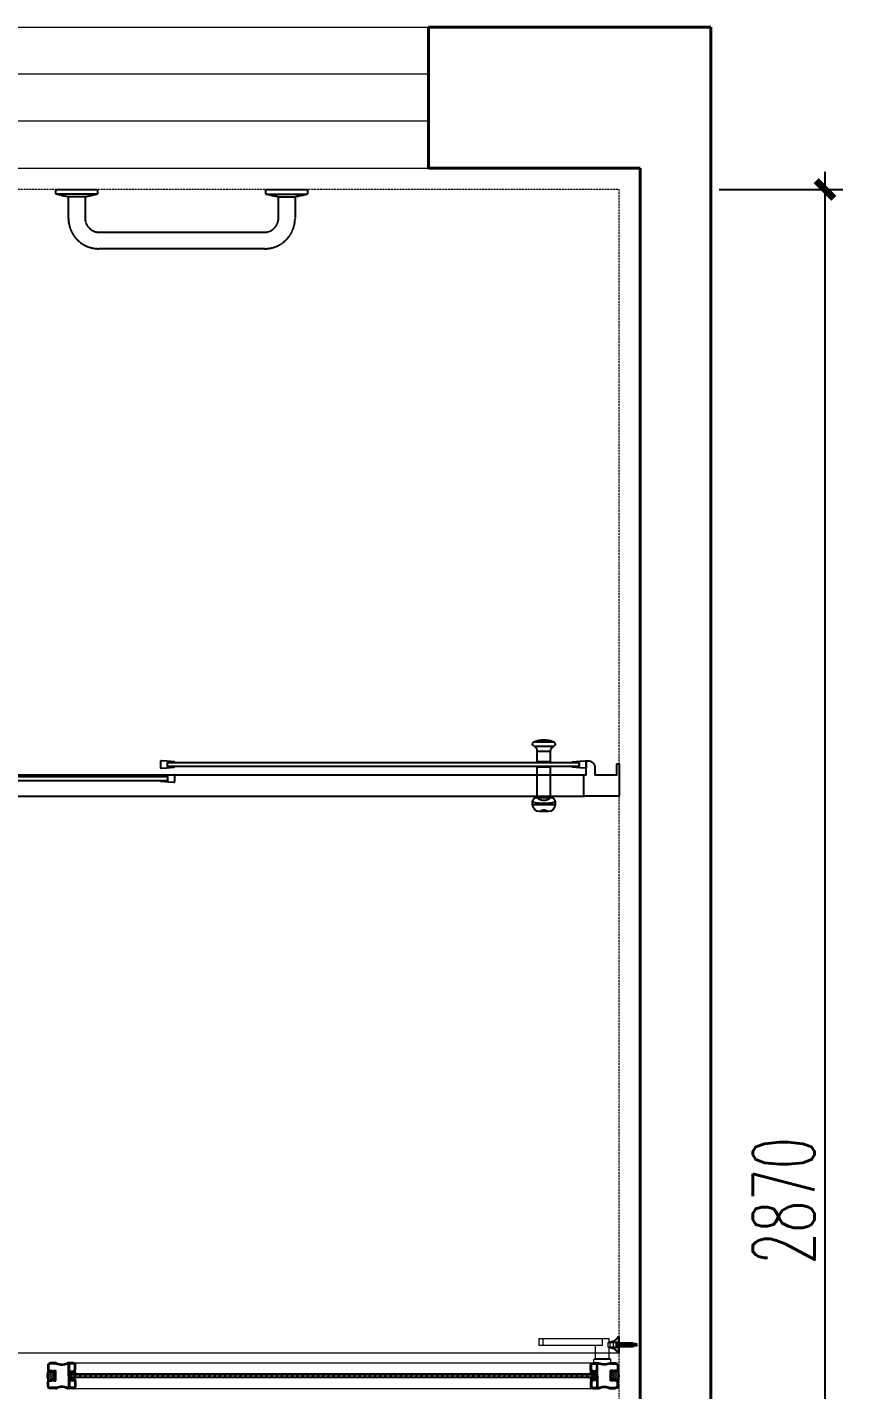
# Model space of a CAD drawing. Header units: inches. Extents: x 24920 to 61775, y 10942 to 38819.
# Drawn here: x 49768 to 50924, y 20708 to 22640 of the extents above; entities that cross this region are included whole.
import ezdxf

# ---------------------------------------------------------------- set-up
doc = ezdxf.new("R2010")
doc.units = ezdxf.units.IN
doc.header["$MEASUREMENT"] = 0
doc.header["$PDMODE"] = 1
doc.linetypes.add('__DASH', pattern=[0.35, 0.25, -0.1])
doc.linetypes.add('DASH', pattern=[0.35, 0.25, -0.1])
for name, color, linetype, lineweight in [('D-大样-大样(通用)', 7, 'Continuous', 25), ('D-平-厨具、洁具布置', 2, 'Continuous', 25), ('D-平-墙体', 140, 'Continuous', 40), ('D-平-完成面', 11, 'DASH', 15), ('D-平-平面地漏', 11, 'Continuous', 15), ('D-平-窗', 2, 'Continuous', 20)]:
    doc.layers.add(name, color=color, linetype=linetype, lineweight=lineweight)
doc.styles.add('DIM', font='simplex.shx', dxfattribs={"width": 0.6, "bigfont": 'extfont.shx'})
doc.dimstyles.new('1比25', dxfattribs={"dimscale": 25, "dimtxt": 3.5, "dimasz": 1, "dimexe": 1, "dimexo": 1, "dimgap": 0.6, "dimtad": 1, "dimdec": 0, "dimrnd": 5, "dimzin": 0, "dimdsep": 46, "dimtxsty": 'DIM', "dimblk": 'ARCHTICK', "dimcen": 0.09, "dimdle": 1, "dimclrd": 1, "dimclre": 1, "dimclrt": 1, "dimadec": 0, "dimazin": 0, "dimtfac": 1, "dimtdec": 0, "dimtix": 1, "dimtmove": 2, "dimatfit": 3, "dimldrblk": '引线箭头（自定义）', "dimfxl": 0, "dimtolj": 1, "dimtzin": 0, "dimarcsym": 0})

# ---------------------------------------------------------------- blocks, each defined once
blk = doc.blocks.new('$TCHSYS$WIN2D')
for p, q in [((-0.5, 0.5), (0.5, 0.5)), ((-0.5, 0.5), (-0.5, -0.5)), ((0.5, 0.5), (0.5, -0.5)), ((0.5, 0.1667), (-0.5, 0.1667)), ((0.5, -0.1667), (-0.5, -0.1667)), ((-0.5, -0.5), (0.5, -0.5))]:
    blk.add_line(p, q)
blk = doc.blocks.new('rtr')
at = {"lineweight": 15}
h = blk.add_hatch(dxfattribs=at)
h.set_pattern_fill('HONEY', color=252, scale=0.5, style=0)
h.set_pattern_definition([(0, (0, 0), (2.38125, 1.374815), [1.5875, -3.175]), (120, (0, 0), (-2.381249716, 1.374815493), [1.5875, -3.175]), (60, (0, 0), (2.84e-07, 2.749630493), [-3.175, 1.5875])])
h.paths.add_polyline_path([(175846.4, -67130), (175845.1, -67130, -0.538816), (175841.8, -67130), (175837.3, -67130), (175837.3, -67128.5), (175836.3, -67128.5, 0.133932), (175836.3, -67143.6), (175837.3, -67143.6), (175837.3, -67142.1), (175841.8, -67142.1, -0.538816), (175845.1, -67142.1), (175846.4, -67142.1), (175846.4, -67136.1)])
at = {"layer": 'D-大样-大样(通用)', "lineweight": 15}
h = blk.add_hatch(dxfattribs=at)
h.set_pattern_fill('JIS_STN_1E', color=252, style=0)
h.set_pattern_definition([(45, (-9741.4366, -8122.5053), (-0.707106781, 0.707106781), []), (45, (-9740.7316, -8122.5053), (-0.707106781, 0.707106781), [1, -0.5])])
h.paths.add_polyline_path([(175872.3, -67117.9), (175864.7, -67117.9, 0.104782), (175863.9, -67118.1, -0.211891), (175848.7, -67118.1, 0.104782), (175847.9, -67117.9), (175840.3, -67117.9, 0.414214), (175836.3, -67121.9), (175836.3, -67128.5), (175837.3, -67128.5), (175837.3, -67130), (175841.8, -67130, 0.538816), (175845.1, -67130), (175846.4, -67130), (175846.4, -67136.1), (175846.4, -67142.1), (175845.1, -67142.1, 0.538816), (175841.8, -67142.1), (175837.3, -67142.1), (175837.3, -67143.6), (175836.3, -67143.6), (175836.3, -67150.2, 0.414214), (175840.3, -67154.2), (175847.9, -67154.2, 0.104782), (175848.7, -67154, -0.211891), (175863.9, -67154, 0.104782), (175864.7, -67154.2), (175872.3, -67154.2, 0.292451), (175876.3, -67151.4), (175875.8, -67151.4), (175875.8, -67143.9), (175875.3, -67143.9), (175875.3, -67141.1), (175874.3, -67141.1), (175874.3, -67141.4), (175873.3, -67141.1), (175873.3, -67141.4), (175872.3, -67141.1), (175872.3, -67141.4), (175871.3, -67141.1), (175871.3, -67141.4), (175870.3, -67141.1), (175870.3, -67141.4), (175867.2, -67141.4), (175867.2, -67136.1), (175867.2, -67130.7), (175870.3, -67130.7), (175870.3, -67131), (175871.3, -67130.7), (175871.3, -67131), (175872.3, -67130.7), (175872.3, -67131), (175873.3, -67130.7), (175873.3, -67131), (175874.3, -67130.7), (175874.3, -67131), (175875.3, -67131), (175875.3, -67128.3), (175875.8, -67128.3), (175875.8, -67120.7), (175876.3, -67120.7, 0.292451)])
h.paths.add_polyline_path([(175866, -67119.1), (175866, -67136.1), (175866, -67153), (175864.7, -67153, 0.212445), (175847.9, -67153), (175840.1, -67153, -0.345035), (175837.5, -67150.7), (175837.5, -67144.9), (175838.5, -67144.9), (175838.5, -67143.4), (175842.7, -67143.4, -1.133893), (175844.3, -67143.4), (175847.6, -67143.4), (175847.6, -67128.8), (175844.3, -67128.8, -1.133893), (175842.7, -67128.8), (175838.5, -67128.8), (175838.5, -67127.3), (175837.5, -67127.3), (175837.5, -67121.4, -0.345035), (175840.1, -67119.1), (175847.9, -67119.1, 0.212445), (175864.7, -67119.1)], flags=16)
h.paths.add_polyline_path([(175867.2, -67119.1), (175871.9, -67119.1, -0.225176), (175874.6, -67120.1), (175874.6, -67126.7), (175874.1, -67126.7), (175874.1, -67129.5), (175867.2, -67129.5)], flags=16)
h.paths.add_polyline_path([(175867.2, -67142.7), (175874.1, -67142.7), (175874.1, -67145.4), (175874.6, -67145.4), (175874.6, -67152, -0.225176), (175871.9, -67153), (175867.2, -67153)], flags=16)
at = {"color": 0}
for p, q in [((175836.3, -67121.9), (175836.3, -67128.5)), ((175836.3, -67128.5), (175837.3, -67128.5)), ((175837.3, -67128.5), (175837.3, -67130)), ((175837.3, -67130), (175841.8, -67130)), ((175837.5, -67121.4), (175837.5, -67127.3)), ((175837.5, -67127.3), (175838.5, -67127.3)), ((175838.5, -67127.3), (175838.5, -67128.8)), ((175838.5, -67128.8), (175842.7, -67128.8)), ((175847.9, -67119.1), (175840.1, -67119.1)), ((175847.9, -67117.9), (175840.3, -67117.9)), ((175844.3, -67128.8), (175847.6, -67128.8)), ((175845.1, -67130), (175846.4, -67130)), ((175846.4, -67130), (175846.4, -67136.1)), ((175847.6, -67143.4), (175847.6, -67128.8)), ((175872.3, -67117.9), (175864.7, -67117.9)), ((175866, -67119.1), (175864.7, -67119.1)), ((175866, -67136.1), (175866, -67119.1)), ((175872.4, -67119.1), (175867.2, -67119.1)), ((175867.2, -67129.5), (175867.2, -67119.1)), ((175867.2, -67129.5), (175874.1, -67129.5)), ((175867.2, -67130.7), (175870.3, -67130.7)), ((175867.2, -67136.1), (175867.2, -67130.7)), ((175870.3, -67131), (175871.3, -67130.7)), ((175870.3, -67130.7), (175870.3, -67131)), ((175871.3, -67131), (175872.3, -67130.7)), ((175871.3, -67130.7), (175871.3, -67131)), ((175872.3, -67131), (175873.3, -67130.7)), ((175872.3, -67130.7), (175872.3, -67131)), ((175873.3, -67131), (175874.3, -67130.7)), ((175873.3, -67130.7), (175873.3, -67131)), ((175874.1, -67129.5), (175874.1, -67126.7)), ((175874.1, -67126.7), (175874.6, -67126.7)), ((175874.3, -67130.7), (175874.3, -67131)), ((175874.3, -67131), (175875.3, -67131)), ((175874.6, -67126.7), (175874.6, -67120.1)), ((175875.3, -67131), (175875.3, -67128.3)), ((175875.3, -67128.3), (175875.8, -67128.3)), ((175875.8, -67128.3), (175875.8, -67120.7)), ((175875.8, -67120.7), (175876.3, -67120.7)), ((175836.3, -67150.2), (175836.3, -67143.6)), ((175836.3, -67143.6), (175837.3, -67143.6)), ((175837.3, -67143.6), (175837.3, -67142.1)), ((175837.3, -67142.1), (175841.8, -67142.1)), ((175837.5, -67150.7), (175837.5, -67144.9)), ((175837.5, -67144.9), (175838.5, -67144.9)), ((175838.5, -67144.9), (175838.5, -67143.4)), ((175838.5, -67143.4), (175842.7, -67143.4)), ((175847.9, -67153), (175840.1, -67153)), ((175844.3, -67143.4), (175847.6, -67143.4)), ((175845.1, -67142.1), (175846.4, -67142.1)), ((175846.4, -67142.1), (175846.4, -67136.1)), ((175866, -67153), (175864.7, -67153)), ((175866, -67136.1), (175866, -67153)), ((175867.2, -67136.1), (175867.2, -67141.4)), ((175867.2, -67141.4), (175870.3, -67141.4)), ((175867.2, -67142.7), (175874.1, -67142.7)), ((175867.2, -67142.7), (175867.2, -67153)), ((175872.4, -67153), (175867.2, -67153)), ((175870.3, -67141.1), (175871.3, -67141.4)), ((175870.3, -67141.4), (175870.3, -67141.1)), ((175871.3, -67141.1), (175872.3, -67141.4)), ((175871.3, -67141.4), (175871.3, -67141.1)), ((175872.3, -67141.1), (175873.3, -67141.4)), ((175872.3, -67141.4), (175872.3, -67141.1)), ((175873.3, -67141.1), (175874.3, -67141.4)), ((175873.3, -67141.4), (175873.3, -67141.1)), ((175874.1, -67142.7), (175874.1, -67145.4)), ((175874.1, -67145.4), (175874.6, -67145.4)), ((175874.3, -67141.4), (175874.3, -67141.1)), ((175874.3, -67141.1), (175875.3, -67141.1)), ((175874.6, -67145.4), (175874.6, -67152)), ((175875.3, -67141.1), (175875.3, -67143.9)), ((175875.3, -67143.9), (175875.8, -67143.9)), ((175875.8, -67143.9), (175875.8, -67151.4)), ((175875.8, -67151.4), (175876.3, -67151.4)), ((175847.9, -67154.2), (175840.3, -67154.2)), ((175872.3, -67154.2), (175864.7, -67154.2))]:
    blk.add_line(p, q, dxfattribs=at)
at = {"color": 252, "lineweight": 15}
blk.add_lwpolyline([(175872.3, -67117.9), (175864.7, -67117.9, 0.104782), (175863.9, -67118.1, -0.211891), (175848.7, -67118.1, 0.104782), (175847.9, -67117.9), (175840.3, -67117.9, 0.414214), (175836.3, -67121.9), (175836.3, -67128.5), (175837.3, -67128.5), (175837.3, -67130), (175841.8, -67130, 0.538816), (175845.1, -67130), (175846.4, -67130), (175846.4, -67136.1), (175846.4, -67142.1), (175845.1, -67142.1, 0.538816), (175841.8, -67142.1), (175837.3, -67142.1), (175837.3, -67143.6), (175836.3, -67143.6), (175836.3, -67150.2, 0.414214), (175840.3, -67154.2), (175847.9, -67154.2, 0.104782), (175848.7, -67154, -0.211891), (175863.9, -67154, 0.104782), (175864.7, -67154.2), (175872.3, -67154.2, 0.292451), (175876.3, -67151.4), (175875.8, -67151.4), (175875.8, -67143.9), (175875.3, -67143.9), (175875.3, -67141.1), (175874.3, -67141.1), (175874.3, -67141.4), (175873.3, -67141.1), (175873.3, -67141.4), (175872.3, -67141.1), (175872.3, -67141.4), (175871.3, -67141.1), (175871.3, -67141.4), (175870.3, -67141.1), (175870.3, -67141.4), (175867.2, -67141.4), (175867.2, -67136.1), (175867.2, -67130.7), (175870.3, -67130.7), (175870.3, -67131), (175871.3, -67130.7), (175871.3, -67131), (175872.3, -67130.7), (175872.3, -67131), (175873.3, -67130.7), (175873.3, -67131), (175874.3, -67130.7), (175874.3, -67131), (175875.3, -67131), (175875.3, -67128.3), (175875.8, -67128.3), (175875.8, -67120.7), (175876.3, -67120.7, 0.292451)], format="xyb", close=True, dxfattribs=at)
blk.add_arc((175864, -67136.1), 28.7, 164.7433, 195.2567, dxfattribs=at)
at = {"color": 0}
for centre, radius, start, end in [((175840.3, -67121.9), 4, 90, 180), ((175840.3, -67121.9), 2.84, 90, 169.2761), ((175843.5, -67128.9), 2.02, 213.367, 326.633), ((175843.5, -67128.9), 0.806, 172.8192, 7.1808), ((175872.1, -67122.4), 3.36, 43.0269, 93.7869), ((175872.1, -67122.4), 4.52, 22.6748, 87.8812), ((175840.3, -67150.2), 4, 180, 270), ((175840.3, -67150.2), 2.84, 190.7239, 270), ((175843.5, -67143.2), 2.02, 33.367, 146.633), ((175843.5, -67143.3), 0.806, 352.8192, 187.1808), ((175872.1, -67149.7), 3.36, 266.2131, 316.9731), ((175872.1, -67149.7), 4.52, 272.1188, 337.3252)]:
    blk.add_arc(centre, radius, start, end, dxfattribs=at)
for centre, radius, start, end in [((175847.9, -67119.9), 2, 66.073, 90), ((175856.3, -67100.2), 20.6, 246.0122, 293.9878), ((175856.3, -67100.9), 18.8, 246.073, 293.927), ((175864.7, -67119.9), 2, 90, 113.927), ((175856.3, -67171.9), 20.6, 66.0122, 113.9878), ((175856.3, -67171.2), 18.8, 66.073, 113.927), ((175847.9, -67152.2), 2, 270, 293.927), ((175864.7, -67152.2), 2, 246.073, 270)]:
    blk.add_arc(centre, radius, start, end)
at = {"layer": 'D-大样-大样(通用)', "lineweight": 15}
for points in [[(175872.3, -67117.9), (175864.7, -67117.9, 0.104782), (175863.9, -67118.1, -0.211891), (175848.7, -67118.1, 0.104782), (175847.9, -67117.9), (175840.3, -67117.9, 0.414214), (175836.3, -67121.9), (175836.3, -67128.5), (175837.3, -67128.5), (175837.3, -67130), (175841.8, -67130, 0.538816), (175845.1, -67130), (175846.4, -67130), (175846.4, -67136.1), (175846.4, -67142.1), (175845.1, -67142.1, 0.538816), (175841.8, -67142.1), (175837.3, -67142.1), (175837.3, -67143.6), (175836.3, -67143.6), (175836.3, -67150.2, 0.414214), (175840.3, -67154.2), (175847.9, -67154.2, 0.104782), (175848.7, -67154, -0.211891), (175863.9, -67154, 0.104782), (175864.7, -67154.2), (175872.3, -67154.2, 0.292451), (175876.3, -67151.4), (175875.8, -67151.4), (175875.8, -67143.9), (175875.3, -67143.9), (175875.3, -67141.1), (175874.3, -67141.1), (175874.3, -67141.4), (175873.3, -67141.1), (175873.3, -67141.4), (175872.3, -67141.1), (175872.3, -67141.4), (175871.3, -67141.1), (175871.3, -67141.4), (175870.3, -67141.1), (175870.3, -67141.4), (175867.2, -67141.4), (175867.2, -67136.1), (175867.2, -67130.7), (175870.3, -67130.7), (175870.3, -67131), (175871.3, -67130.7), (175871.3, -67131), (175872.3, -67130.7), (175872.3, -67131), (175873.3, -67130.7), (175873.3, -67131), (175874.3, -67130.7), (175874.3, -67131), (175875.3, -67131), (175875.3, -67128.3), (175875.8, -67128.3), (175875.8, -67120.7), (175876.3, -67120.7, 0.292451)], [(175864.7, -67119.1), (175866, -67119.1), (175866, -67136.1), (175866, -67153), (175864.7, -67153, 0.212445), (175847.9, -67153), (175840.1, -67153, -0.345035), (175837.5, -67150.7), (175837.5, -67144.9), (175838.5, -67144.9), (175838.5, -67143.4), (175842.7, -67143.4, -1.133893), (175844.3, -67143.4), (175847.6, -67143.4), (175847.6, -67128.8), (175844.3, -67128.8, -1.133893), (175842.7, -67128.8), (175838.5, -67128.8), (175838.5, -67127.3), (175837.5, -67127.3), (175837.5, -67121.4, -0.345035), (175840.1, -67119.1), (175847.9, -67119.1, 0.212445)], [(175867.2, -67119.1), (175871.9, -67119.1, -0.225176), (175874.6, -67120.1), (175874.6, -67126.7), (175874.1, -67126.7), (175874.1, -67129.5), (175867.2, -67129.5)], [(175867.2, -67119.1), (175871.9, -67119.1, -0.225176), (175874.6, -67120.1), (175874.6, -67126.7), (175874.1, -67126.7), (175874.1, -67129.5), (175867.2, -67129.5)], [(175867.2, -67142.7), (175874.1, -67142.7), (175874.1, -67145.4), (175874.6, -67145.4), (175874.6, -67152, -0.225176), (175871.9, -67153), (175867.2, -67153)], [(175867.2, -67142.7), (175874.1, -67142.7), (175874.1, -67145.4), (175874.6, -67145.4), (175874.6, -67152, -0.225176), (175871.9, -67153), (175867.2, -67153)]]:
    blk.add_lwpolyline(points, format="xyb", close=True, dxfattribs=at)
blk = doc.blocks.new('15fg5')
at = {"color": 8, "lineweight": -2}
for p, q in [((3739.3, -10987.2), (3746.6, -10987.2)), ((3739.3, -10987.2), (3739.3, -10987.7)), ((3739.3, -10987.7), (3746.6, -10987.7)), ((3739.3, -10987.7), (3741.3, -10989.7)), ((3744.6, -10989.7), (3746.6, -10987.7)), ((3746.6, -10987.7), (3746.6, -10987.2)), ((3741.3, -11019.2), (3741.3, -10989.7)), ((3741.3, -10989.7), (3744.6, -10989.7)), ((3741.3, -10991.8), (3744.6, -10990.8)), ((3741.3, -10992.2), (3744.6, -10991.2)), ((3741.3, -10992.8), (3744.6, -10991.8)), ((3741.3, -10993.2), (3744.6, -10992.2)), ((3741.3, -10993.8), (3744.6, -10992.8)), ((3741.3, -10994.2), (3744.6, -10993.2)), ((3741.3, -10994.8), (3744.6, -10993.8)), ((3741.3, -10995.2), (3744.6, -10994.2)), ((3741.3, -10995.8), (3744.6, -10994.8)), ((3741.3, -10996.2), (3744.6, -10995.2)), ((3741.3, -10996.8), (3744.6, -10995.8)), ((3741.3, -10997.2), (3744.6, -10996.2)), ((3741.3, -10997.8), (3744.6, -10996.8)), ((3741.3, -10998.2), (3744.6, -10997.2)), ((3741.3, -10998.8), (3744.6, -10997.8)), ((3741.3, -10999.2), (3744.6, -10998.2)), ((3741.3, -10999.8), (3744.6, -10998.8)), ((3741.3, -11000.2), (3744.6, -10999.2)), ((3741.3, -11000.8), (3744.6, -10999.8)), ((3741.3, -11000.8), (3744.6, -10999.8)), ((3741.3, -11001.2), (3744.6, -11000.2)), ((3741.3, -11001.2), (3744.6, -11000.2)), ((3741.3, -11001.8), (3744.6, -11000.8)), ((3741.3, -11002.2), (3744.6, -11001.2)), ((3741.3, -11002.8), (3744.6, -11001.8)), ((3741.3, -11003.2), (3744.6, -11002.2)), ((3741.3, -11003.8), (3744.6, -11002.8)), ((3741.3, -11004.2), (3744.6, -11003.2)), ((3741.3, -11004.8), (3744.6, -11003.8)), ((3741.3, -11005.2), (3744.6, -11004.2)), ((3741.3, -11005.8), (3744.6, -11004.8)), ((3741.3, -11006.2), (3744.6, -11005.2)), ((3741.3, -11006.8), (3744.6, -11005.8)), ((3741.3, -11007.2), (3744.6, -11006.2)), ((3741.3, -11007.8), (3744.6, -11006.8)), ((3741.3, -11008.2), (3744.6, -11007.2)), ((3741.3, -11008.8), (3744.6, -11007.8)), ((3741.3, -11009.2), (3744.6, -11008.2)), ((3741.3, -11009.8), (3744.6, -11008.8)), ((3741.3, -11009.8), (3744.6, -11008.8)), ((3741.3, -11010.2), (3744.6, -11009.2)), ((3741.3, -11010.2), (3744.6, -11009.2)), ((3741.3, -11010.8), (3744.6, -11009.8)), ((3741.3, -11011.2), (3744.6, -11010.2)), ((3741.3, -11011.8), (3744.6, -11010.8)), ((3741.3, -11012.2), (3744.6, -11011.2)), ((3741.3, -11012.8), (3744.6, -11011.8)), ((3744.6, -11019.2), (3744.6, -10989.7)), ((3741.3, -11013.2), (3744.6, -11012.2)), ((3741.3, -11013.8), (3744.6, -11012.8)), ((3741.3, -11014.2), (3744.6, -11013.2)), ((3741.3, -11014.8), (3744.6, -11013.8)), ((3741.3, -11015.2), (3744.6, -11014.2)), ((3741.3, -11015.8), (3744.6, -11014.8)), ((3741.3, -11016.2), (3744.6, -11015.2)), ((3741.3, -11016.8), (3744.6, -11015.8)), ((3741.3, -11017.2), (3744.6, -11016.2)), ((3741.3, -11017.8), (3744.6, -11016.8)), ((3741.3, -11018.2), (3744.6, -11017.2)), ((3741.3, -11018.8), (3744.6, -11017.8)), ((3741.3, -11019.2), (3744.6, -11018.2)), ((3741.3, -11019.2), (3743, -11022.2)), ((3743, -11022.2), (3744.6, -11019.2))]:
    blk.add_line(p, q, dxfattribs=at)
blk = doc.blocks.new('A$C618B599E')
at = {"lineweight": -2}
h = blk.add_hatch(dxfattribs=at)
h.set_pattern_fill('ANSI37', color=8, scale=0.24, angle=90)
h.set_pattern_definition([(135, (-7971.2532, -2895.3234), (-0.53881537, -0.53881537), []), (225, (-7971.2532, -2895.3234), (0.53881537, -0.53881537), [])])
h.paths.add_polyline_path([(811, 64.8), (811, 62.8), (812, 63.3), (812.9, 62.8), (813.9, 63.3), (814.8, 62.8), (815.8, 63.3), (816.8, 62.8), (817.7, 63.3), (818.7, 62.8), (819.6, 63.3), (820.6, 62.8), (821.6, 63.3), (822.5, 62.8), (823.5, 63.3), (824.4, 62.8), (825.4, 63.3), (826.4, 62.8), (827.3, 63.3), (828.3, 62.8), (829.2, 63.3), (830.2, 62.8), (832.1, 62.8), (830.2, 64.8)])
h.paths.add_polyline_path([(816.8, 60.9), (815.8, 60.4), (814.8, 60.9), (813.9, 60.4), (812.9, 60.9), (812, 60.4), (811, 60.9), (811, 59), (830.2, 59), (832.1, 60.9), (830.2, 60.9), (829.2, 60.4), (828.3, 60.9), (827.3, 60.4), (826.4, 60.9), (825.4, 60.4), (824.4, 60.9), (823.5, 60.4), (822.5, 60.9), (821.6, 60.4), (820.6, 60.9), (819.6, 60.4), (818.7, 60.9), (817.7, 60.4)])
at = {"layer": 'D-平-厨具、洁具布置', "lineweight": 15}
h = blk.add_hatch(color=8, dxfattribs=at)
edge = h.paths.add_edge_path()
edge.add_ellipse((33.9, 18.1), major_axis=(0, 5.34), ratio=0.187211, start_angle=0, end_angle=360, ccw=False)
for points in [[(34.7, 23.5), (35, 23.5), (35, 23.2), (36, 23.5), (36, 23.2), (37, 23.5), (37, 23.2), (38, 23.5), (38, 23.2), (39, 23.5), (39, 23.2), (40, 23.2, 0.330834), (42.1, 20.6), (34.7, 20.6)], [(773.7, 23.2), (772.7, 23.5), (772.7, 23.2), (771.7, 23.5), (771.7, 23.2), (770.7, 23.2, -0.330834), (768.5, 20.6), (775.9, 20.6), (775.9, 23.1), (774.7, 23.5), (774.7, 23.2), (773.7, 23.5)], [(34.7, 12.8), (35, 12.8), (35, 13.1), (36, 12.8), (36, 13.1), (37, 12.8), (37, 13.1), (38, 12.8), (38, 13.1), (39, 12.8), (39, 13.1), (40, 13.1, -0.330834), (42.1, 15.6), (34.7, 15.6)], [(775.9, 12.8), (775.7, 12.8), (775.7, 13.1), (774.7, 12.8), (774.7, 13.1), (773.7, 12.8), (773.7, 13.1), (772.7, 12.8), (772.7, 13.1), (771.7, 12.8), (771.7, 13.1), (770.7, 13.1, 0.330834), (768.5, 15.6), (775.9, 15.6)]]:
    blk.add_hatch(color=8, dxfattribs=at).paths.add_polyline_path(points)
h = blk.add_hatch(dxfattribs=at)
h.set_pattern_fill('NET3', color=8, scale=2, style=0)
h.set_pattern_definition([(0, (34.9356, 15.641), (0, 6.35), []), (60, (34.9356, 15.641), (-5.49926, 3.175), []), (120, (34.9356, 15.641), (-5.49926, -3.175), [])])
h.paths.add_polyline_path([(34.9, 20.6), (776.7, 20.6), (776.7, 15.6), (34.9, 15.6)])
h = blk.add_hatch(color=8, dxfattribs=at)
edge = h.paths.add_edge_path()
edge.add_ellipse((777.7, 18.1), major_axis=(0, 5.34), ratio=0.187211, start_angle=0, end_angle=360)
at = {"linetype": 'ByBlock', "lineweight": 9}
for p, q in [((697, 70.7, -181697), (697, 61.1, -181697)), ((697, 70.7, -181697), (702.7, 70.7, -181697)), ((702.7, 61.1, -181697), (697, 61.1, -181697)), ((702.7, 70.7, -181697), (702.7, 61.1, -181697)), ((702.7, 70.7, -181697), (786.7, 70.7, -181697)), ((786.7, 61.1, -181697), (702.7, 61.1, -181697))]:
    blk.add_line(p, q, dxfattribs=at)
at = {"color": 8, "linetype": 'ByBlock', "lineweight": 9}
for p, q in [((777, 61.1, -181697), (777, 42.7, -181697)), ((786.7, 70.7, -181697), (786.7, 61.1, -181697)), ((786.7, 70.7, -181697), (797, 70.7, -181697)), ((795.1, 65.1, -181697), (795.1, 58.7, -181697)), ((795.1, 65.1, -181697), (797.7, 65.1, -181697)), ((795.1, 65.1, -181697), (802.4, 65.1, -181697)), ((797.7, 58.7, -181697), (795.1, 58.7, -181697)), ((802.4, 58.7, -181697), (795.1, 58.7, -181697)), ((797, 65.1, -181697), (797, 70.7, -181697)), ((797, 42.7, -181697), (797, 58.7, -181697)), ((797.7, 65.1, -181697), (797.7, 58.7, -181697)), ((798.2, 65.5, -181697), (798.2, 66.7, -181697)), ((798.2, 65.5, -181697), (801.4, 65.5, -181697)), ((798.2, 65.5, -181697), (798.2, 65.5, -181697)), ((798.2, 65.1, -181697), (798.2, 65.5, -181697)), ((798.2, 58.3, -181697), (798.2, 58.7, -181697)), ((801.4, 58.3, -181697), (798.2, 58.3, -181697)), ((798.2, 57.1, -181697), (798.2, 58.3, -181697)), ((798.2, 58.3, -181697), (798.2, 58.3, -181697)), ((798.6, 65.5, -181697), (809.4, 65.5, -181697)), ((798.6, 58.3, -181697), (809.4, 58.3, -181697)), ((799.1, 66.8, -181697), (799.1, 65.6, -181697)), ((799.1, 58.2, -181697), (799.1, 57, -181697)), ((809.4, 65.5, -181697), (801.4, 65.5, -181697)), ((801.4, 58.3, -181697), (809.4, 58.3, -181697)), ((802.4, 65.1, -181697), (802.4, 58.7, -181697)), ((802.4, 65.1, -181697), (806.6, 65.1, -181697)), ((806.6, 58.7, -181697), (802.4, 58.7, -181697)), ((806.6, 58.7, -181697), (806.6, 65.1, -181697)), ((809.3, 72.5, -181697), (809.4, 72.5, -181697)), ((809.4, 73.9, -181697), (811, 73.9, -181697)), ((809.4, 72.6, -181697), (809.4, 72.6, -181697)), ((809.4, 72.3, -181697), (809.4, 72.6, -181697)), ((811, 72.3, -181697), (809.4, 72.3, -181697)), ((809.4, 72.3, -181697), (809.4, 51.5, -181697)), ((811, 73.9, -181697), (811, 72.3, -181697)), ((811, 72.3, -181697), (811, 51.5, -181697)), ((775, 36.3, -181697), (775, 41.1, -181697)), ((799, 41.1, -181697), (775, 41.1, -181697)), ((777, 42.7, -181697), (797.4, 42.7, -181697)), ((799, 36.3, -181697), (799, 41.1, -181697)), ((809.3, 51.3, -181697), (809.4, 51.3, -181697)), ((809.4, 51.5, -181697), (811, 51.5, -181697)), ((809.4, 51.2, -181697), (809.4, 51.5, -181697)), ((809.4, 51.2, -181697), (809.4, 51.2, -181697)), ((811, 49.9, -181697), (809.4, 49.9, -181697)), ((811, 51.5, -181697), (811, 49.9, -181697))]:
    blk.add_line(p, q, dxfattribs=at)
at = {"color": 8, "lineweight": -3}
for p, q in [((811, 64.8, -181697), (830.2, 64.8, -181697)), ((811, 62.8, -181697), (811, 64.8, -181697)), ((811, 62.8, -181697), (812, 63.3, -181697)), ((811, 59, -181697), (811, 60.9, -181697)), ((811, 60.9, -181697), (812, 60.4, -181697)), ((830.2, 59, -181697), (811, 59, -181697)), ((812.9, 62.8, -181697), (812, 63.3, -181697)), ((812.9, 60.9, -181697), (812, 60.4, -181697)), ((812.9, 62.8, -181697), (813.9, 63.3, -181697)), ((812.9, 60.9, -181697), (813.9, 60.4, -181697)), ((814.8, 62.8, -181697), (813.9, 63.3, -181697)), ((814.8, 60.9, -181697), (813.9, 60.4, -181697)), ((814.8, 62.8, -181697), (815.8, 63.3, -181697)), ((814.8, 60.9, -181697), (815.8, 60.4, -181697)), ((816.8, 62.8, -181697), (815.8, 63.3, -181697)), ((816.8, 60.9, -181697), (815.8, 60.4, -181697)), ((816.8, 62.8, -181697), (817.7, 63.3, -181697)), ((816.8, 60.9, -181697), (817.7, 60.4, -181697)), ((818.7, 62.8, -181697), (817.7, 63.3, -181697)), ((818.7, 60.9, -181697), (817.7, 60.4, -181697)), ((818.7, 62.8, -181697), (819.6, 63.3, -181697)), ((818.7, 60.9, -181697), (819.6, 60.4, -181697)), ((820.6, 62.8, -181697), (819.6, 63.3, -181697)), ((820.6, 60.9, -181697), (819.6, 60.4, -181697)), ((820.6, 62.8, -181697), (821.6, 63.3, -181697)), ((820.6, 60.9, -181697), (821.6, 60.4, -181697)), ((822.5, 62.8, -181697), (821.6, 63.3, -181697)), ((822.5, 60.9, -181697), (821.6, 60.4, -181697)), ((822.5, 62.8, -181697), (823.5, 63.3, -181697)), ((822.5, 60.9, -181697), (823.5, 60.4, -181697)), ((824.4, 62.8, -181697), (823.5, 63.3, -181697)), ((824.4, 60.9, -181697), (823.5, 60.4, -181697)), ((824.4, 62.8, -181697), (825.4, 63.3, -181697)), ((824.4, 60.9, -181697), (825.4, 60.4, -181697)), ((826.4, 62.8, -181697), (825.4, 63.3, -181697)), ((826.4, 60.9, -181697), (825.4, 60.4, -181697)), ((826.4, 62.8, -181697), (827.3, 63.3, -181697)), ((826.4, 60.9, -181697), (827.3, 60.4, -181697)), ((828.3, 62.8, -181697), (827.3, 63.3, -181697)), ((828.3, 60.9, -181697), (827.3, 60.4, -181697)), ((828.3, 62.8, -181697), (829.2, 63.3, -181697)), ((828.3, 60.9, -181697), (829.2, 60.4, -181697)), ((830.2, 62.8, -181697), (829.2, 63.3, -181697)), ((830.2, 60.9, -181697), (829.2, 60.4, -181697)), ((830.2, 64.8, -181697), (832.1, 62.8, -181697)), ((830.2, 62.8, -181697), (832.1, 62.8, -181697)), ((830.2, 59, -181697), (832.1, 60.9, -181697)), ((830.2, 60.9, -181697), (832.1, 60.9, -181697))]:
    blk.add_line(p, q, dxfattribs=at)
at = {"color": 8, "linetype": 'ByBlock', "lineweight": 9, "elevation": -349385.8}
for points in [[(798.2, 66.7), (798.2, 66.7), (798.3, 66.7), (798.5, 66.7), (798.7, 66.7), (798.9, 66.8), (799.1, 66.8)], [(799.1, 65.6), (798.9, 65.5), (798.6, 65.5)], [(798.6, 58.3), (798.9, 58.2), (799.1, 58.2)], [(799.1, 66.8), (799.9, 66.9), (800.7, 67.1), (801.4, 67.3), (802.5, 67.7), (803.4, 68.2), (804.4, 68.7), (805.3, 69.3), (806.1, 69.9), (806.8, 70.6), (807.5, 71.2), (808.1, 71.9), (808.4, 72.4), (808.7, 72.8), (809, 73.2), (809.3, 73.6)], [(799.1, 65.6), (800.2, 65.8), (801.3, 66.1), (802.3, 66.4), (803.3, 66.8), (804.2, 67.3), (805.1, 67.9), (805.9, 68.4), (806.6, 69.1), (807.3, 69.7), (807.9, 70.4), (808.3, 70.9), (808.7, 71.5), (809.1, 72), (809.3, 72.5)], [(809.3, 51.3), (809.1, 51.7), (808.8, 52.2), (808.4, 52.7), (808, 53.3), (807.4, 54), (806.7, 54.7), (805.9, 55.3), (805.1, 55.9), (804.3, 56.4), (803.4, 56.9), (802.4, 57.3), (801.4, 57.7), (800.3, 58), (799.1, 58.2)], [(801.4, 58.3), (801.3, 58.3), (801.1, 58.3), (800.7, 58.4), (800.5, 58.5), (800.4, 58.7), (800.3, 58.7)], [(800.4, 65.1), (800.4, 65.1), (800.7, 65.3), (801, 65.4), (801.2, 65.5), (801.4, 65.5)], [(801.4, 65.5), (801.4, 65.5), (801.4, 65.5)], [(801.4, 58.3), (801.4, 58.3), (801.4, 58.3)], [(809.3, 73.6), (809.3, 73.7), (809.4, 73.8), (809.4, 73.9), (809.4, 73.9)], [(809.4, 72.6), (809.4, 72.8), (809.4, 73), (809.3, 73.3), (809.3, 73.5), (809.3, 73.6)], [(799.1, 57), (798.8, 57), (798.6, 57), (798.4, 57.1), (798.3, 57.1), (798.2, 57.1), (798.2, 57.1)], [(809.3, 50.1), (808.9, 50.7), (808.5, 51.2), (808.1, 51.8), (807.6, 52.4), (807, 53), (806.3, 53.6), (805.7, 54.2), (804.9, 54.7), (804.2, 55.2), (803.3, 55.6), (802.4, 56.1), (801.4, 56.4), (800.3, 56.7), (799.7, 56.9), (799.1, 57)], [(809.3, 50.1), (809.3, 50.3), (809.3, 50.5), (809.4, 50.7), (809.4, 51), (809.4, 51.2)], [(809.4, 49.9), (809.4, 49.9), (809.4, 50), (809.3, 50), (809.3, 50.1)]]:
    blk.add_lwpolyline(points, dxfattribs=at)
at = {"color": 8, "linetype": 'ByBlock', "lineweight": 9}
for centre, start, end in [((801.4, 63.9, -349385.8), 90, 91.7296), ((801.4, 59.9, -349385.8), 268.2704, 270)]:
    blk.add_arc(centre, 1.6, start, end, dxfattribs=at)
for centre, major_axis, ratio, start_param, end_param in [((800.6, 65.5, -349385.8), (2.4, 0), 0.003643, 2.543547, 3.141593), ((800.6, 58.3, -349385.8), (-2.4, 0), 0.003643, 0, 0.598046), ((781.9, 74.3, -349385.8), (-28, 0), 0.33663, 2.944576, 2.955433), ((781.9, 49.4, -349385.8), (28, 0), 0.336629, 0.18616, 0.197016)]:
    blk.add_ellipse(centre, major_axis=major_axis, ratio=ratio, start_param=start_param, end_param=end_param, dxfattribs=at)
for points in [[(775, 41.1, -349385.8), (775.6, 41.7, -349385.8), (776.4, 42.1, -349385.8), (777, 42.7, -349385.8)], [(797.4, 42.7, -349385.8), (798, 42.1, -349385.8), (798.5, 41.6, -349385.8), (799, 41.1, -349385.8)]]:
    blk.add_open_spline(points, degree=3, dxfattribs=at)
at = {"layer": 'D-平-厨具、洁具布置', "lineweight": 15}
for p, q in [((31.7, 36.3), (780.3, 36.3, -181697)), ((34.7, 20.6), (34.7, 23.5)), ((34.9, 20.6), (776.7, 20.6, -181697)), ((34.9, 20.6), (34.9, 15.6)), ((35.7, 20.6), (35.7, 23.5)), ((31.7, 0), (777.6, 0, -181697)), ((34.7, 15.6), (34.7, 12.8)), ((34.9, 15.6), (776.7, 15.6, -181697)), ((35.7, 15.6), (35.7, 12.8))]:
    blk.add_line(p, q, dxfattribs=at)
at = {"layer": 'D-平-厨具、洁具布置', "color": 8, "lineweight": 15}
for p, q in [((775.9, 20.6, -181697), (775.9, 23.5, -181697)), ((776.7, 15.6, -181697), (776.7, 20.6, -181697)), ((775.9, 15.6, -181697), (775.9, 12.8, -181697))]:
    blk.add_line(p, q, dxfattribs=at)
at = {"layer": 'D-平-厨具、洁具布置', "elevation": -181697}
blk.add_lwpolyline([(34.9, 20.6), (776.7, 20.6), (776.7, 15.6), (34.9, 15.6)], close=True, dxfattribs=at)
at = {"layer": 'D-平-厨具、洁具布置', "lineweight": 15}
blk.add_arc((42.8, 23.3, -181697), 2.77, 183.0981, 256.3219, dxfattribs=at)
at = {"layer": 'D-平-厨具、洁具布置', "color": 8, "lineweight": 15}
for centre, start, end in [((767.9, 23.3, -349385.8), 283.6781, 356.9019), ((767.9, 13, -349385.8), 3.0981, 76.3219)]:
    blk.add_arc(centre, 2.77, start, end, dxfattribs=at)
at = {"layer": 'D-平-厨具、洁具布置', "color": 8, "lineweight": 15, "extrusion": (0, 0, -1)}
blk.add_ellipse((33.9, 18.1, -181697), major_axis=(0, 5.34), ratio=0.187211, start_param=3.141593, end_param=9.424778, dxfattribs=at)
at = {"layer": 'D-平-厨具、洁具布置', "color": 8, "lineweight": 15}
blk.add_ellipse((777.7, 18.1, -349385.8), major_axis=(0, 5.34), ratio=0.187211, start_param=3.141593, end_param=9.424778, dxfattribs=at)
at = {"color": 8, "lineweight": -2, "xscale": 0.8, "yscale": 0.8, "zscale": 0.8, "rotation": 90}
blk.add_blockref('15fg5', (-7980.7, -2932.5, -181697), dxfattribs=at)
at = {"layer": 'D-平-厨具、洁具布置', "lineweight": 15, "extrusion": (0, 0, -1), "xscale": -1, "zscale": -1, "rotation": 359.9999999999674}
blk.add_blockref('rtr', (175835.3, 67154.2, 181697), dxfattribs=at)
at = {"layer": 'D-平-厨具、洁具布置', "color": 8, "lineweight": 15, "xscale": -1}
blk.add_blockref('rtr', (176646.3, 67154.2, -181697), dxfattribs=at)
blk = doc.blocks.new('*U381')
at = {"layer": 'D-平-厨具、洁具布置', "color": 8, "linetype": 'ByBlock', "lineweight": -2}
for p, q in [((120.7, 76.8), (92.7, 76.8)), ((120.7, 70.7), (92.7, 70.7)), ((97.2, 48.7), (97.2, 63.7)), ((116.2, 63.7), (97.2, 63.7)), ((116.2, 48.7), (116.2, 63.7)), ((97.2, 48.7), (97.2, 47.7)), ((116.2, 48.7), (97.2, 48.7)), ((116.2, 48.7), (97.2, 48.7)), ((97.2, 40.7), (97.2, 41.7)), ((97.2, -2.2), (97.2, 40.7)), ((97.2, 40.7), (116.2, 40.7)), ((97.2, 40.7), (116.2, 40.7)), ((116.2, 48.7), (116.2, 47.7)), ((116.2, 40.7), (116.2, 41.7)), ((116.2, -2.2), (116.2, 40.7)), ((1190.3, 30), (49.7, 30)), ((90.7, -8.2), (90.7, -12.2)), ((122.7, -12.2), (90.7, -12.2)), ((116.7, -2.2), (96.7, -2.2)), ((122.7, -12.2), (122.7, -8.2)), ((100.7, -22.2), (112.7, -22.2))]:
    blk.add_line(p, q, dxfattribs=at)
at = {"layer": 'D-平-厨具、洁具布置', "color": 0, "linetype": 'ByBlock', "lineweight": -2}
blk.add_line((1190.3, 0), (49.7, 0), dxfattribs=at)
blk.add_lwpolyline([(50, 29.7, 0.414214), (49.7, 30), (47, 30, -0.414214), (46.7, 30.3), (46.7, 49.7, 0.414214), (46.4, 50), (44.3, 50, 0.414214), (34.3, 40), (34.3, 30.3, -0.414214), (34, 30), (3.4, 30), (3.4, 45.1, 0.414214), (3.1, 45.4), (0, 45.4), (0, 0), (49.7, 0, 0.414214), (50, 0.3)], format="xyb", close=True, dxfattribs=at)
at = {"layer": 'D-平-厨具、洁具布置', "color": 8, "linetype": 'ByBlock', "lineweight": -2}
for points in [[(56.7, 47.7), (67, 47.7, 0.248936), (66, 48.4), (55.6, 49.4), (47.8, 50, 0.434983), (46.7, 49), (46.7, 39.8, 0.208075), (47.5, 39.5), (55.6, 40), (66, 41.1, 0.24695), (67, 41.7), (56.7, 41.7)], [(640, 47.7), (629.7, 47.7, -0.248936), (630.7, 48.4), (641.1, 49.4), (648.9, 50, -0.434983), (650, 49), (650, 39.8, -0.208075), (649.2, 39.5), (641.1, 40), (630.7, 41.1, -0.24695), (629.7, 41.7), (640, 41.7)], [(640, 21.7), (650.3, 21.7, -0.248936), (649.3, 21.1), (638.9, 20), (631.1, 19.5, -0.434983), (630, 20.5), (630, 29.7, -0.208075), (630.8, 30), (638.9, 29.4), (649.3, 28.4, -0.24695), (650.3, 27.7), (640, 27.7)], [(1180, 21.7), (1169.7, 21.7, 0.248936), (1170.7, 21.1), (1181.1, 20), (1188.9, 19.5, 0.434983), (1190, 20.5), (1190, 29.7, 0.208075), (1189.2, 30), (1181.1, 29.4), (1170.7, 28.4, 0.24695), (1169.7, 27.7), (1180, 27.7)]]:
    blk.add_lwpolyline(points, format="xyb", close=True, dxfattribs=at)
at = {"layer": 'D-平-厨具、洁具布置', "color": 0, "linetype": 'ByBlock', "lineweight": -2}
for points in [[(640, 47.7), (56.7, 47.7), (56.7, 41.7), (640, 41.7)], [(640, 21.7), (1180, 21.7), (1180, 27.7), (640, 27.7)]]:
    blk.add_lwpolyline(points, close=True, dxfattribs=at)
at = {"layer": 'D-平-厨具、洁具布置', "color": 0}
blk.add_lwpolyline([(1240, 46.7), (1236.9, 46.7, 0.414214), (1236.6, 46.4), (1236.6, 30), (1190.3, 30, 0.414214), (1190, 29.7), (1190, 0.3, 0.414214), (1190.3, 0), (1240, 0)], format="xyb", close=True, dxfattribs=at)
at = {"layer": 'D-平-厨具、洁具布置', "color": 8, "linetype": 'ByBlock', "lineweight": -2}
for centre, radius, start, end in [((106.7, 45.2), 34.6, 66.0477, 113.9523), ((94, 73.7), 3.31, 113.9523, 246.0477), ((89.6, 63.7), 7.63, 0, 66.0477), ((123.8, 63.7), 7.63, 113.9523, 180), ((119.4, 73.7), 3.31, 293.9523, 66.0477), ((96.7, -8.2), 6, 90, 180), ((100.7, -12.2), 10, 180, 270), ((112.7, -12.2), 10, 270, 0), ((116.7, -8.2), 6, 0, 90)]:
    blk.add_arc(centre, radius, start, end, dxfattribs=at)
for points, knots in [([(122.7, -8.2), (121.4, -8.6), (118.9, -9.2), (114.9, -9.8), (110.8, -10.2), (106.7, -10.3), (102.6, -10.2), (98.5, -9.8), (94.5, -9.2), (92, -8.6), (90.7, -8.2)], [0, 0, 0, 0, 0.120916, 0.245266, 0.372019, 0.5, 0.627981, 0.754734, 0.879084, 1, 1, 1, 1]), ([(116.7, -2.2), (116, -2.8), (114.4, -3.9), (111.9, -5.2), (109.3, -5.9), (106.7, -6.2), (104.1, -5.9), (101.5, -5.2), (99, -3.9), (97.4, -2.8), (96.7, -2.2)], [0, 0, 0, 0, 0.13292, 0.259072, 0.38068, 0.5, 0.61932, 0.740928, 0.86708, 1, 1, 1, 1]), ([(107, -2.2), (107, -2.2), (106.9, -2.3), (106.7, -2.3), (106.5, -2.3), (106.4, -2.2), (106.4, -2.2)], [0, 0, 0, 0, 0.254544, 0.5, 0.745456, 1, 1, 1, 1]), ([(112.7, -22.2), (112.3, -21.8), (111.3, -21.1), (109.8, -20.3), (108.3, -19.9), (106.7, -19.7), (105.1, -19.9), (103.6, -20.3), (102.1, -21.1), (101.1, -21.8), (100.7, -22.2)], [0, 0, 0, 0, 0.133634, 0.259886, 0.381189, 0.5, 0.618811, 0.740114, 0.866366, 1, 1, 1, 1])]:
    blk.add_open_spline(points, degree=3, knots=knots, dxfattribs=at)
blk = doc.blocks.new('*U384')
at = {"layer": 'D-平-厨具、洁具布置', "color": 0, "linetype": 'DASH', "lineweight": -2}
for p, q in [((-119.2, -6.5), (-178.4, -6.5)), ((-137.1, -10.5), (-160.6, -10.5)), ((119.2, -6.5), (178.4, -6.5)), ((137.1, -10.5), (160.6, -10.5))]:
    blk.add_line(p, q, dxfattribs=at)
blk.add_lwpolyline([(160.6, -41, -0.414214), (117.6, -84), (-117.6, -84, -0.414214), (-160.6, -41), (-160.6, -10.5), (-166.5, -9.5), (-172.6, -8.2), (-178.4, -6.5), (-178.4, 0), (-119.2, 0), (-119.2, -6.5), (-125.2, -8.2), (-131.1, -9.5), (-137.1, -10.5), (-137.1, -40.6, 0.414214), (-117.1, -60.6), (117.1, -60.6, 0.414214), (137.1, -40.6), (137.1, -10.5), (131.1, -9.5), (125.2, -8.2), (119.2, -6.5), (119.2, 0), (178.4, 0), (178.4, -6.5), (172.6, -8.2), (166.5, -9.5), (160.6, -10.5)], format="xyb", close=True, dxfattribs=at)
blk = doc.blocks.new('_ArchTick')
at = {"color": 0, "linetype": 'ByBlock', "const_width": 0.4}
blk.add_lwpolyline([(-0.5, -0.5), (0.5, 0.5)], dxfattribs=at)
blk = doc.blocks.new('*D1043')
at = {"color": 1, "lineweight": -2, "transparency": 16777216}
for p, q in [((50481.8, 21584.6), (50481.8, 24502.6)), ((50331.8, 24477.6), (50506.8, 24477.6)), ((50331.8, 21609.6), (50506.8, 21609.6))]:
    blk.add_line(p, q, dxfattribs=at)
at = {"layer": 'Defpoints', "color": 0, "transparency": 16777216}
for p in [(50133.4, 24477.6), (50481.8, 24477.6), (50133.4, 21609.6)]:
    blk.add_point(p, dxfattribs=at)
at = {"color": 1, "lineweight": -2, "transparency": 16777216, "xscale": 25, "yscale": 25, "zscale": 25}
for p, rotation in [((50481.8, 24477.6), 90), ((50481.8, 21609.6), 270)]:
    blk.add_blockref('_ArchTick', p, dxfattribs=dict(at, rotation=rotation))
at = {"color": 1, "transparency": 16777216, "insert": (50423, 23043.6), "char_height": 87.5, "attachment_point": 5, "rotation": 90, "style": 'DIM'}
blk.add_mtext('\\A1;2870', dxfattribs=at)
blk = doc.blocks.new('引线箭头（自定义）')
at = {"linetype": 'ByBlock', "lineweight": -2}
h = blk.add_hatch(color=8, dxfattribs=at)
h.dxf.hatch_style = 1
h.paths.add_polyline_path([(-1.195, -0.955), (-0.315, 0), (-1.201, 0.958), (-0.912, 1.212), (0, 0), (-0.912, -1.209)])
at = {"color": 0, "linetype": 'ByBlock', "lineweight": -2}
blk.add_line((-0.315, 0), (-4.751, 0), dxfattribs=at)
blk.add_lwpolyline([(-1.195, -0.955), (-0.315, 0), (-1.201, 0.958), (-0.912, 1.212), (0, 0), (-0.912, -1.209)], close=True, dxfattribs=at)
blk = doc.blocks.new('aehrehh')
at = {"layer": 'D-平-墙体', "color": 4}
for p, q in [((49919.8, 24507.6, 0), (49919.8, 24707.6, 0)), ((49919.8, 24707.6, 0), (50319.8, 24707.6, 0)), ((50319.8, 24707.6, 0), (50319.8, 21607.6, 0)), ((50219.8, 24507.6, 0), (49919.8, 24507.6, 0)), ((50219.8, 24507.6, 0), (50219.8, 21607.6, 0))]:
    blk.add_line(p, q, dxfattribs=at)
at = {"layer": 'D-平-完成面', "color": 3, "linetype": '__DASH', "ltscale": 0.603662, "elevation": 0}
blk.add_lwpolyline([(50219.8, 21607.6), (50187.7, 21607.6), (50187.7, 21609.6), (50189.8, 21609.6), (50189.8, 21609.6), (50189.9, 24477.6), (48949.9, 24477.6), (48949.9, 23617.6), (48649.9, 23617.6), (48649.9, 21837.6), (49267.8, 21837.6), (49267.8, 21837.6), (49267.8, 21839.6), (49269.8, 21839.6), (49269.8, 21807.6)], dxfattribs=at)
at = {"layer": 'D-平-平面地漏', "color": 8}
blk.add_line((50189.9, 22827.6, 0), (48649.9, 22827.6, 0), dxfattribs=at)
at = {"layer": 'D-平-厨具、洁具布置'}
blk.add_blockref('*U384', (49569.9, 24477.6, 0), dxfattribs=at)
at = {"layer": 'D-平-厨具、洁具布置', "xscale": -1}
blk.add_blockref('*U381', (50189.9, 23617.6, 0), dxfattribs=at)
at = {"layer": 'D-平-厨具、洁具布置', "lineweight": -2}
blk.add_blockref('A$C618B599E', (49378.9, 22777.5, 181697), dxfattribs=at)
at = {"layer": 'D-平-窗', "xscale": 660, "yscale": 200, "zscale": 200}
blk.add_blockref('$TCHSYS$WIN2D', (49589.8, 24607.6, 0), dxfattribs=at)
dim = blk.add_linear_dim(base=(50481.8, 24477.6, 0), p1=(50133.4, 21609.6, 0), p2=(50133.4, 24477.6, 0), angle=90, dimstyle='1比25')
dim.commit()
dim.dimension.update_dxf_attribs({"geometry": '*D1043', "text_midpoint": (50423, 23043.6, 0)})

msp = doc.modelspace()

# ---------------------------------------------------------------- block references
msp.add_blockref('aehrehh', (417.5, -2067.3, 0))

doc.saveas('drawing.dxf')
